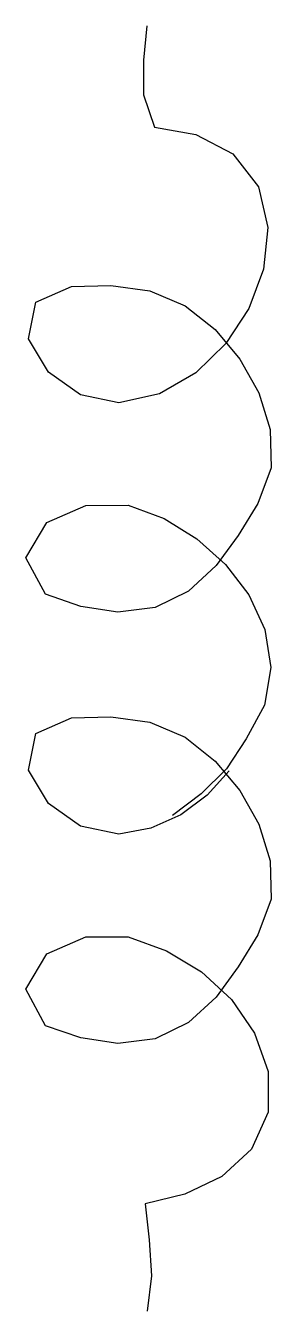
# Model space of a CAD drawing. Extents: x 7.5 to 21.2, y 7.3 to 78.8.
import ezdxf

# ---------------------------------------------------------------- set-up
doc = ezdxf.new("R2010")
doc.units = 0
doc.layers.add('Layer_1', color=7, linetype='CONTINUOUS')

msp = doc.modelspace()

# ---------------------------------------------------------------- linework, layer by layer
at = {"layer": 'Layer_1', "color": 2}
for points in [[(14.223574, 78.80416), (14.044985, 76.882447), (14.046456, 74.953739), (14.65784, 73.156744), (16.954758, 72.746709), (19.016145, 71.670503), (20.441257, 69.841985), (20.965734, 67.577049), (20.718841, 65.259235), (19.901285, 63.073158), (18.630037, 61.114653), (16.961295, 59.482855), (14.938649, 58.32226), (12.665462, 57.8182), (10.538543, 58.262225), (8.762795, 59.52652), (7.638642, 61.383834), (8.059118, 63.430021), (10.031117, 64.301369), (12.218656, 64.353231), (14.389174, 64.051552), (16.354971, 63.221933), (18.030629, 61.894073), (19.4066, 60.254724), (20.455375, 58.388281), (21.093379, 56.34789), (21.151425, 54.215496), (20.409262, 52.222096), (19.310874, 50.44734), (18.080083, 48.764612), (16.549565, 47.35287), (14.68231, 46.443225), (12.620179, 46.182676), (10.560274, 46.485184), (8.592086, 47.170776), (7.489803, 49.193696), (8.671081, 51.160649), (10.832131, 52.108853), (13.191987, 52.120384), (15.196438, 51.387155), (17.01275, 50.26441), (18.601816, 48.836756), (19.899629, 47.141443), (20.796782, 45.205148), (21.130703, 43.100016), (20.76671, 41.002198), (19.753679, 39.12828), (18.662054, 37.464915), (17.242525, 36.066632), (15.64989, 34.86556)], [(18.809922, 37.34188), (17.576536, 35.998316), (16.115607, 34.906131), (14.457079, 34.149649), (12.665466, 33.8182), (10.538547, 34.262229), (8.762798, 35.526521), (7.638646, 37.38383), (8.059121, 39.430012), (10.03112, 40.301364), (12.218659, 40.353232), (14.389177, 40.05156), (16.354974, 39.221945), (18.030632, 37.894087), (19.406603, 36.254738), (20.455378, 34.388293), (21.093382, 32.347903), (21.151428, 30.215512), (20.409265, 28.22212), (19.310877, 26.447345), (18.080086, 24.764607), (16.549568, 23.352859), (14.682314, 22.44321), (12.620182, 22.182661), (10.560277, 22.485168), (8.59209, 23.17076), (7.489806, 25.193689), (8.671084, 27.160637), (10.832134, 28.108833), (13.19199, 28.12036), (15.323176, 27.337322), (17.263964, 26.160841), (18.931554, 24.621073), (20.221083, 22.754654), (20.977455, 20.618861), (20.976277, 18.359677), (20.056057, 16.301297), (18.392085, 14.769911), (16.343187, 13.798191), (14.138431, 13.25436), (14.359876, 11.254296), (14.489785, 9.245831), (14.243382, 7.27996)]]:
    msp.add_lwpolyline(points, dxfattribs=at)

doc.saveas('drawing.dxf')
